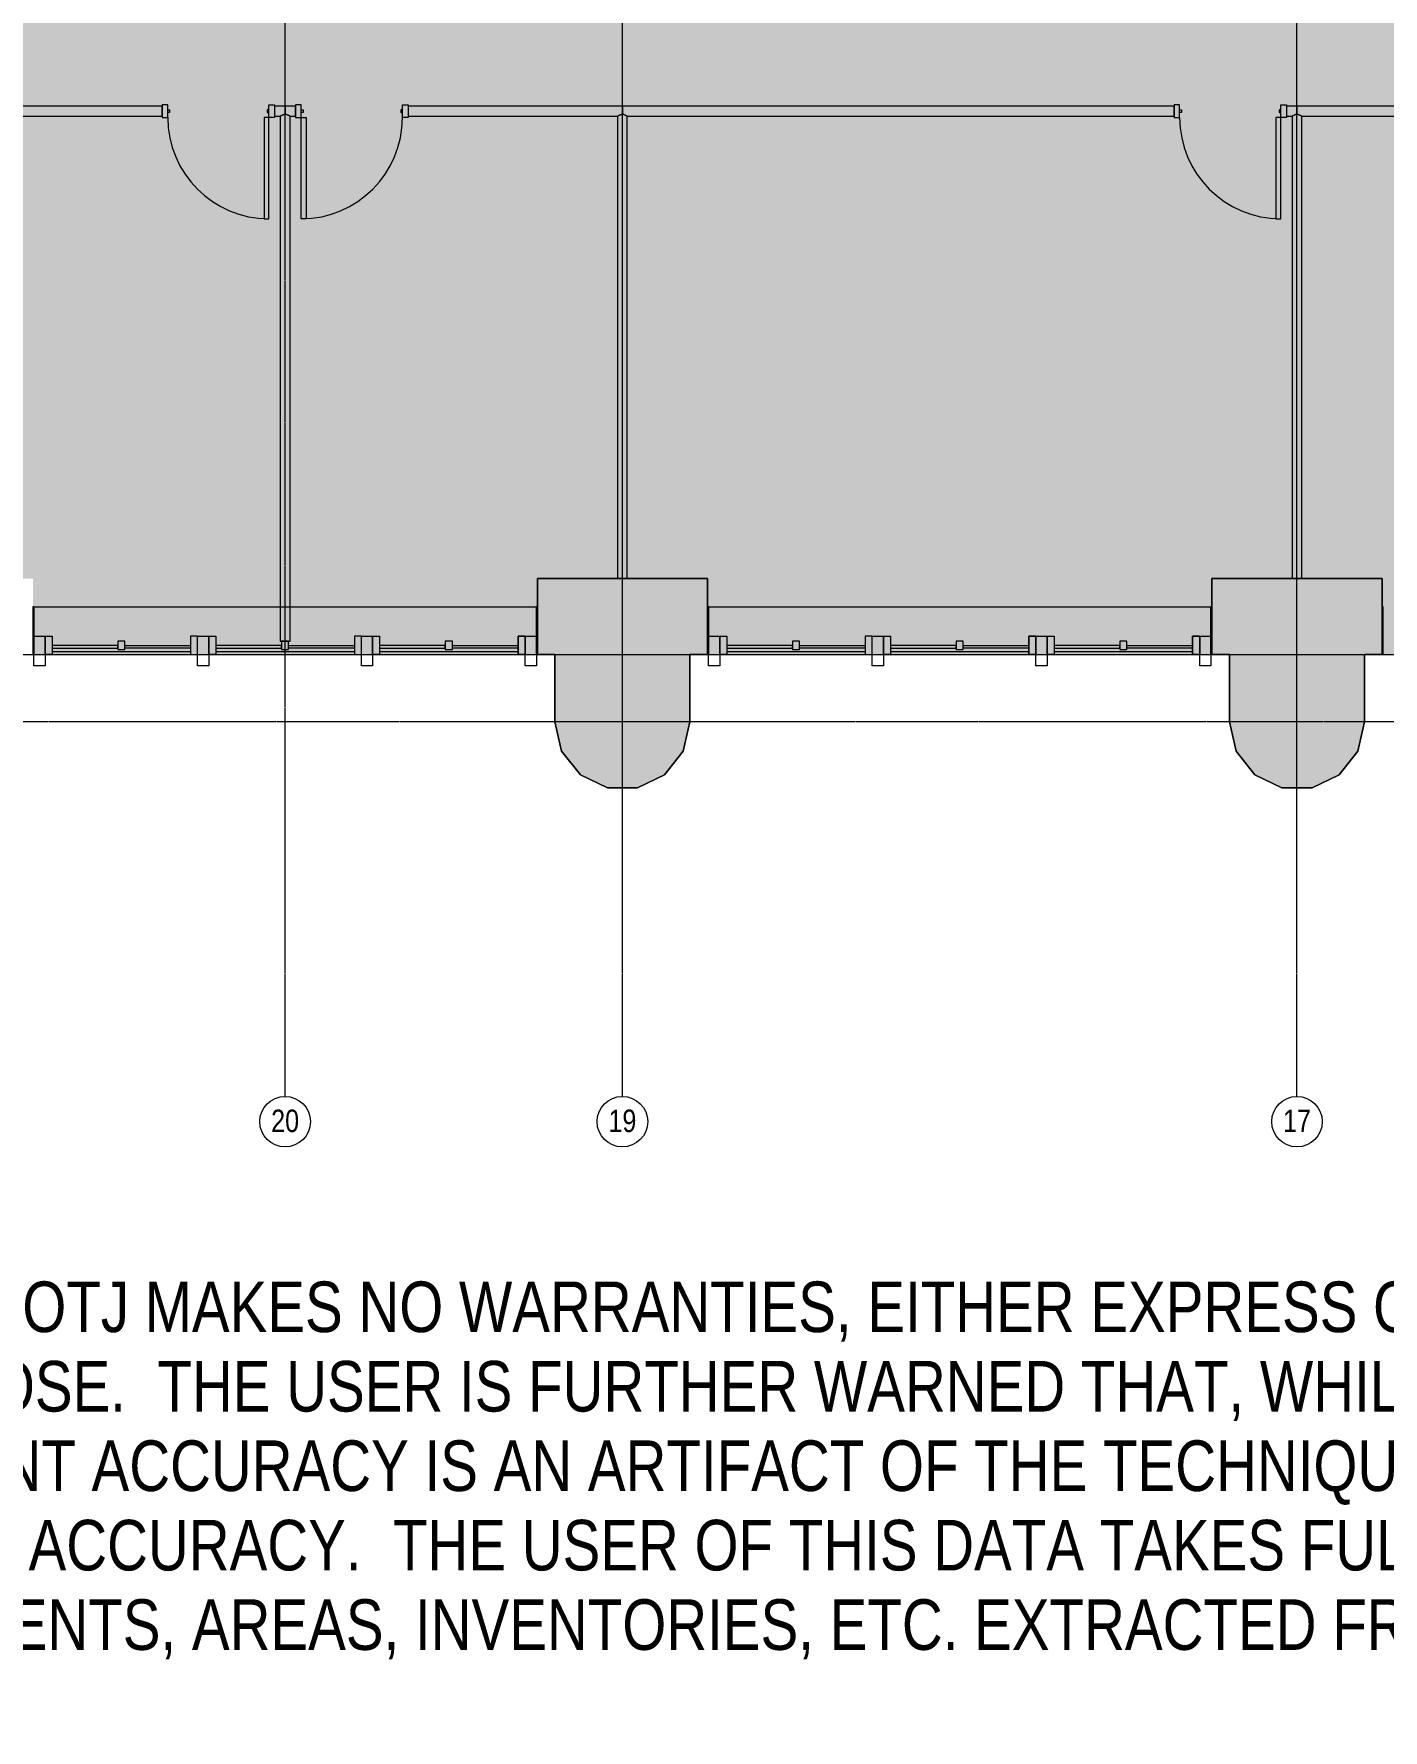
# Model space of a CAD drawing. Header units: inches. Extents: x -4451 to 2809, y -40 to 2719.
# Drawn here: x -2967 to -2487, y 30 to 634 of the extents above; entities that cross this region are included whole.
import ezdxf

# ---------------------------------------------------------------- set-up
doc = ezdxf.new("R2010")
doc.units = ezdxf.units.IN
doc.header["$MEASUREMENT"] = 0
doc.linetypes.add('IMPORT-CENTER2', pattern=[1.6875, 1.125, -0.1875, 0.1875, -0.1875])
doc.linetypes.add('IMPORT-CENTER2 _2_', pattern=[1.125, 0.75, -0.125, 0.125, -0.125])
for name, color, linetype, lineweight in [('7th Floor_dwg', 8, 'Continuous', 9), ('A-Bldg-Patt', 7, 'Continuous', 9), ('A-DETL-GENF', 92, 'Continuous', 9), ('A-DETL-THIN', 151, 'Continuous', 9), ('A-Door-Exst', 7, 'Continuous', 9), ('A-Glaz-Bldg', 7, 'Continuous', 9), ('A-Grid', 7, 'IMPORT-CENTER2', 9), ('A-Grid-Iden', 7, 'Continuous', 9), ('A-Wall-Bldg', 7, 'Continuous', 9), ('A-Wall-Exst', 7, 'Continuous', 9), ('A-WALL-PATT', 111, 'Continuous', 18), ('core model_dwg', 8, 'Continuous', 9)]:
    doc.layers.add(name, color=color, linetype=linetype, lineweight=lineweight)
doc.styles.add('Arial', font='arial.ttf', dxfattribs={"width": 0.8, "height": 8})
doc.styles.add('Arial_2', font='arial.ttf', dxfattribs={"width": 0.8, "height": 18})

# ---------------------------------------------------------------- blocks, each defined once
blk = doc.blocks.new('7th Floor_dwg-6970059-Level 07 DEMOLITION PLAN')
at = {"layer": 'A-Bldg-Patt'}
for points in [[(-2763.06, 365.5), (-2752.37, 365.5), (-2742.75, 370.13), (-2736.09, 378.48), (-2733.72, 388.9), (-2733.72, 412.9), (-2727.47, 412.9), (-2727.47, 439.9), (-2787.97, 439.9), (-2787.97, 412.9), (-2781.72, 412.9), (-2781.72, 388.9), (-2779.34, 378.48), (-2772.68, 370.13)], [(-2523.06, 365.5), (-2512.37, 365.5), (-2502.75, 370.13), (-2496.09, 378.48), (-2493.72, 388.9), (-2493.72, 412.9), (-2487.47, 412.9), (-2487.47, 439.9), (-2547.97, 439.9), (-2547.97, 412.9), (-2541.72, 412.9), (-2541.72, 388.9), (-2539.34, 378.48), (-2532.68, 370.13)]]:
    blk.add_hatch(color=256, dxfattribs=at).paths.add_polyline_path(points, flags=0)
at = {"layer": 'A-Door-Exst', "flags": 128}
for points in [[(-2919.47, 608.4), (-2921.47, 608.4), (-2921.47, 603.9), (-2919.47, 603.9)], [(-2919.47, 606.65), (-2918.84, 606.65), (-2918.84, 605.65), (-2919.47, 605.65)], [(-2883.47, 603.9), (-2885.22, 603.9), (-2885.22, 567.9), (-2883.47, 567.9)], [(-2883.47, 606.65), (-2884.09, 606.65), (-2884.09, 605.65), (-2883.47, 605.65)], [(-2883.47, 608.4), (-2881.47, 608.4), (-2881.47, 603.9), (-2883.47, 603.9)], [(-2871.97, 608.4), (-2873.97, 608.4), (-2873.97, 603.9), (-2871.97, 603.9)], [(-2871.97, 606.65), (-2871.34, 606.65), (-2871.34, 605.65), (-2871.97, 605.65)], [(-2871.97, 603.9), (-2870.22, 603.9), (-2870.22, 567.9), (-2871.97, 567.9)], [(-2835.97, 606.65), (-2836.59, 606.65), (-2836.59, 605.65), (-2835.97, 605.65)], [(-2835.97, 608.4), (-2833.97, 608.4), (-2833.97, 603.9), (-2835.97, 603.9)], [(-2559.47, 608.4), (-2561.47, 608.4), (-2561.47, 603.9), (-2559.47, 603.9)], [(-2559.47, 606.65), (-2558.84, 606.65), (-2558.84, 605.65), (-2559.47, 605.65)], [(-2523.47, 603.9), (-2525.22, 603.9), (-2525.22, 567.9), (-2523.47, 567.9)], [(-2523.47, 606.65), (-2524.09, 606.65), (-2524.09, 605.65), (-2523.47, 605.65)], [(-2523.47, 608.4), (-2521.47, 608.4), (-2521.47, 603.9), (-2523.47, 603.9)]]:
    blk.add_lwpolyline(points, close=True, dxfattribs=at)
at = {"layer": 'A-Door-Exst'}
for centre, start, end in [((-2883.47, 603.9), 180, 270), ((-2871.97, 603.9), 270, 360), ((-2523.47, 603.9), 180, 270)]:
    blk.add_arc(centre, 36, start, end, dxfattribs=at)
at = {"layer": 'A-Glaz-Bldg'}
for p, q in [((-2967.09, 429.9), (-2788.34, 429.9)), ((-2727.09, 429.9), (-2548.34, 429.9)), ((-2967.09, 412.9), (-2788.34, 412.9)), ((-2960.59, 413.91), (-2911.34, 413.91)), ((-2902.34, 413.91), (-2853.09, 413.91)), ((-2844.09, 413.91), (-2794.84, 413.91)), ((-2727.09, 412.9), (-2548.34, 412.9)), ((-2720.59, 413.91), (-2671.34, 413.91)), ((-2662.34, 413.91), (-2613.09, 413.91)), ((-2604.09, 413.91), (-2554.84, 413.91))]:
    blk.add_line(p, q, dxfattribs=at)
at = {"layer": 'A-Glaz-Bldg', "flags": 128}
for points in [[(-2967.09, 419.4), (-2963.09, 419.4), (-2963.09, 408.9), (-2967.09, 408.9)], [(-2963.09, 419.4), (-2960.59, 419.4), (-2960.59, 412.9), (-2963.09, 412.9)], [(-2934.72, 414.65), (-2934.72, 417.65), (-2937.22, 417.65), (-2937.22, 414.65), (-2934.72, 414.65), (-2934.72, 417.65), (-2937.22, 417.65), (-2937.22, 414.65)], [(-2911.34, 419.4), (-2911.34, 412.9), (-2908.84, 412.9), (-2908.84, 419.4), (-2904.84, 419.4), (-2904.84, 408.9), (-2908.84, 408.9), (-2908.84, 419.4)], [(-2904.84, 419.4), (-2902.34, 419.4), (-2902.34, 412.9), (-2904.84, 412.9)], [(-2876.47, 414.65), (-2876.47, 417.65), (-2878.97, 417.65), (-2878.97, 414.65), (-2876.47, 414.65), (-2876.47, 417.65), (-2878.97, 417.65), (-2878.97, 414.65)], [(-2853.09, 419.4), (-2853.09, 412.9), (-2850.59, 412.9), (-2850.59, 419.4), (-2846.59, 419.4), (-2846.59, 408.9), (-2850.59, 408.9), (-2850.59, 419.4)], [(-2846.59, 419.4), (-2844.09, 419.4), (-2844.09, 412.9), (-2846.59, 412.9)], [(-2818.22, 414.65), (-2818.22, 417.65), (-2820.72, 417.65), (-2820.72, 414.65), (-2818.22, 414.65), (-2818.22, 417.65), (-2820.72, 417.65), (-2820.72, 414.65)], [(-2794.84, 419.4), (-2794.84, 412.9), (-2792.34, 412.9), (-2792.34, 419.4), (-2794.84, 419.4), (-2794.84, 412.9), (-2792.34, 412.9), (-2792.34, 419.4), (-2788.34, 419.4), (-2788.34, 408.9), (-2792.34, 408.9), (-2792.34, 419.4)], [(-2727.09, 419.4), (-2723.09, 419.4), (-2723.09, 408.9), (-2727.09, 408.9)], [(-2723.09, 419.4), (-2720.59, 419.4), (-2720.59, 412.9), (-2723.09, 412.9)], [(-2694.72, 414.65), (-2694.72, 417.65), (-2697.22, 417.65), (-2697.22, 414.65), (-2694.72, 414.65), (-2694.72, 417.65), (-2697.22, 417.65), (-2697.22, 414.65)], [(-2671.34, 419.4), (-2671.34, 412.9), (-2668.84, 412.9), (-2668.84, 419.4), (-2664.84, 419.4), (-2664.84, 408.9), (-2668.84, 408.9), (-2668.84, 419.4)], [(-2664.84, 419.4), (-2662.34, 419.4), (-2662.34, 412.9), (-2664.84, 412.9)], [(-2636.47, 414.65), (-2636.47, 417.65), (-2638.97, 417.65), (-2638.97, 414.65), (-2636.47, 414.65), (-2636.47, 417.65), (-2638.97, 417.65), (-2638.97, 414.65)], [(-2613.09, 419.4), (-2610.59, 419.4), (-2606.59, 419.4), (-2606.59, 408.9), (-2610.59, 408.9), (-2610.59, 419.4), (-2610.59, 412.9), (-2613.09, 412.9)], [(-2606.59, 419.4), (-2604.09, 419.4), (-2604.09, 412.9), (-2606.59, 412.9)], [(-2578.22, 414.65), (-2578.22, 417.65), (-2580.72, 417.65), (-2580.72, 414.65), (-2578.22, 414.65), (-2578.22, 417.65), (-2580.72, 417.65), (-2580.72, 414.65)], [(-2554.84, 419.4), (-2554.84, 412.9), (-2552.34, 412.9), (-2552.34, 419.4), (-2554.84, 419.4), (-2554.84, 412.9), (-2552.34, 412.9), (-2552.34, 419.4), (-2548.34, 419.4), (-2548.34, 408.9), (-2552.34, 408.9), (-2552.34, 419.4)], [(-2960.59, 415.15), (-2937.22, 415.15), (-2937.22, 416.15), (-2960.59, 416.15)], [(-2911.34, 415.15), (-2934.72, 415.15), (-2934.72, 416.15), (-2911.34, 416.15)], [(-2902.34, 415.15), (-2878.97, 415.15), (-2878.97, 416.15), (-2902.34, 416.15)], [(-2853.09, 415.15), (-2876.47, 415.15), (-2876.47, 416.15), (-2853.09, 416.15)], [(-2844.09, 415.15), (-2820.72, 415.15), (-2820.72, 416.15), (-2844.09, 416.15)], [(-2794.84, 415.15), (-2818.22, 415.15), (-2818.22, 416.15), (-2794.84, 416.15)], [(-2720.59, 415.15), (-2697.22, 415.15), (-2697.22, 416.15), (-2720.59, 416.15)], [(-2671.34, 415.15), (-2694.72, 415.15), (-2694.72, 416.15), (-2671.34, 416.15)], [(-2662.34, 415.15), (-2638.97, 415.15), (-2638.97, 416.15), (-2662.34, 416.15)], [(-2613.09, 415.15), (-2636.47, 415.15), (-2636.47, 416.15), (-2613.09, 416.15)], [(-2604.09, 415.15), (-2580.72, 415.15), (-2580.72, 416.15), (-2604.09, 416.15)], [(-2554.84, 415.15), (-2578.22, 415.15), (-2578.22, 416.15), (-2554.84, 416.15)]]:
    blk.add_lwpolyline(points, close=True, dxfattribs=at)
at = {"layer": 'A-Grid'}
for p, q in [((-2877.72, 255.74), (-2877.72, 778.9)), ((-2517.72, 439.9), (-2517.72, 778.9)), ((-2757.72, 439.9), (-2757.72, 682.3)), ((-2757.72, 365.5), (-2757.72, 439.9)), ((-2517.72, 365.5), (-2517.72, 439.9)), ((-2781.72, 388.9), (-2973.72, 388.9)), ((-2733.72, 388.9), (-2781.72, 388.9)), ((-2541.72, 388.9), (-2733.72, 388.9)), ((-2493.72, 388.9), (-2541.72, 388.9)), ((-2301.72, 388.9), (-2493.72, 388.9)), ((-2757.72, 255.74), (-2757.72, 365.5)), ((-2517.72, 255.74), (-2517.72, 365.5))]:
    blk.add_line(p, q, dxfattribs=at)
at = {"layer": 'A-Grid-Iden'}
for centre in [(-2877.72, 246.74), (-2757.72, 246.74), (-2517.72, 246.74)]:
    blk.add_circle(centre, 9, dxfattribs=at)
at = {"layer": 'A-Wall-Bldg'}
for p, q in [((-2727.47, 439.9), (-2787.97, 439.9)), ((-2787.97, 439.9), (-2787.97, 412.9)), ((-2787.97, 412.9), (-2787.97, 439.9)), ((-2787.97, 439.9), (-2727.47, 439.9)), ((-2727.47, 412.9), (-2727.47, 439.9)), ((-2487.47, 439.9), (-2547.97, 439.9)), ((-2547.97, 439.9), (-2547.97, 412.9)), ((-2547.97, 412.9), (-2547.97, 439.9)), ((-2547.97, 439.9), (-2487.47, 439.9)), ((-2487.47, 412.9), (-2487.47, 439.9)), ((-2787.97, 429.9), (-2788.34, 429.9)), ((-2787.97, 412.9), (-2787.97, 429.9)), ((-2727.47, 429.9), (-2727.47, 412.9)), ((-2547.97, 429.9), (-2548.34, 429.9)), ((-2547.97, 412.9), (-2547.97, 429.9)), ((-2487.47, 429.9), (-2487.47, 412.9)), ((-2787.97, 412.9), (-2781.72, 412.9)), ((-2781.72, 412.9), (-2787.97, 412.9)), ((-2781.72, 412.9), (-2781.72, 388.9)), ((-2781.72, 388.9), (-2781.72, 412.9)), ((-2733.72, 388.9), (-2733.72, 412.9)), ((-2733.72, 412.9), (-2727.47, 412.9)), ((-2727.47, 412.9), (-2733.72, 412.9)), ((-2733.72, 412.9), (-2733.72, 388.9)), ((-2727.47, 412.9), (-2727.09, 412.9)), ((-2547.97, 412.9), (-2541.72, 412.9)), ((-2541.72, 412.9), (-2547.97, 412.9)), ((-2541.72, 412.9), (-2541.72, 388.9)), ((-2541.72, 388.9), (-2541.72, 412.9)), ((-2493.72, 388.9), (-2493.72, 412.9)), ((-2493.72, 412.9), (-2487.47, 412.9)), ((-2487.47, 412.9), (-2493.72, 412.9)), ((-2493.72, 412.9), (-2493.72, 388.9)), ((-2487.47, 412.9), (-2487.09, 412.9)), ((-2781.72, 388.9), (-2779.34, 378.48)), ((-2736.09, 378.48), (-2733.72, 388.9)), ((-2733.72, 388.9), (-2736.09, 378.48)), ((-2541.72, 388.9), (-2539.34, 378.48)), ((-2496.09, 378.48), (-2493.72, 388.9)), ((-2493.72, 388.9), (-2496.09, 378.48)), ((-2772.68, 370.13), (-2779.34, 378.48)), ((-2779.34, 378.48), (-2772.68, 370.13)), ((-2742.75, 370.13), (-2736.09, 378.48)), ((-2532.68, 370.13), (-2539.34, 378.48)), ((-2539.34, 378.48), (-2532.68, 370.13)), ((-2502.75, 370.13), (-2496.09, 378.48)), ((-2763.06, 365.5), (-2772.68, 370.13)), ((-2772.68, 370.13), (-2763.06, 365.5)), ((-2742.75, 370.13), (-2752.37, 365.5)), ((-2752.37, 365.5), (-2742.75, 370.13)), ((-2523.06, 365.5), (-2532.68, 370.13)), ((-2532.68, 370.13), (-2523.06, 365.5)), ((-2502.75, 370.13), (-2512.37, 365.5)), ((-2512.37, 365.5), (-2502.75, 370.13)), ((-2752.37, 365.5), (-2763.06, 365.5)), ((-2763.06, 365.5), (-2752.37, 365.5)), ((-2512.37, 365.5), (-2523.06, 365.5)), ((-2523.06, 365.5), (-2512.37, 365.5))]:
    blk.add_line(p, q, dxfattribs=at)
at = {"layer": 'A-Wall-Bldg', "flags": 128}
for points in [[(-2733.72, 388.9), (-2736.09, 378.48), (-2742.75, 370.13), (-2752.37, 365.5), (-2763.06, 365.5), (-2772.68, 370.13), (-2779.34, 378.48), (-2781.72, 388.9), (-2781.72, 412.9), (-2787.97, 412.9), (-2787.97, 439.9), (-2727.47, 439.9), (-2727.47, 412.9), (-2733.72, 412.9)], [(-2547.97, 439.9), (-2487.47, 439.9), (-2487.47, 412.9), (-2493.72, 412.9), (-2493.72, 388.9), (-2496.09, 378.48), (-2502.75, 370.13), (-2512.37, 365.5), (-2523.06, 365.5), (-2532.68, 370.13), (-2539.34, 378.48), (-2541.72, 388.9), (-2541.72, 412.9), (-2547.97, 412.9)]]:
    blk.add_lwpolyline(points, close=True, dxfattribs=at)
for points in [[(-2727.47, 439.9), (-2787.97, 439.9), (-2787.97, 412.9), (-2781.72, 412.9), (-2781.72, 388.9)], [(-2736.09, 378.48), (-2733.72, 388.9), (-2733.72, 412.9), (-2727.47, 412.9), (-2727.47, 439.9), (-2727.47, 412.9)], [(-2487.47, 439.9), (-2547.97, 439.9), (-2547.97, 412.9), (-2541.72, 412.9), (-2541.72, 388.9)], [(-2496.09, 378.48), (-2493.72, 388.9), (-2493.72, 412.9), (-2487.47, 412.9), (-2487.47, 439.9), (-2487.47, 412.9)], [(-2788.34, 429.9), (-2788.34, 412.9), (-2787.97, 412.9)], [(-2727.09, 412.9), (-2727.09, 429.9), (-2727.47, 429.9)], [(-2548.34, 429.9), (-2548.34, 412.9), (-2547.97, 412.9)], [(-2487.09, 412.9), (-2487.09, 429.9), (-2487.47, 429.9)], [(-2779.34, 378.48), (-2781.72, 388.9), (-2779.34, 378.48), (-2772.68, 370.13), (-2763.06, 365.5), (-2752.37, 365.5), (-2742.75, 370.13), (-2736.09, 378.48), (-2742.75, 370.13)], [(-2539.34, 378.48), (-2541.72, 388.9), (-2539.34, 378.48), (-2532.68, 370.13), (-2523.06, 365.5), (-2512.37, 365.5), (-2502.75, 370.13), (-2496.09, 378.48), (-2502.75, 370.13)]]:
    blk.add_lwpolyline(points, dxfattribs=at)
at = {"layer": 'A-Wall-Exst'}
for p, q in [((-2759.47, 439.9), (-2755.97, 439.9)), ((-2519.47, 439.9), (-2515.97, 439.9))]:
    blk.add_line(p, q, dxfattribs=at)
at = {"layer": 'A-Wall-Exst', "flags": 128}
for points in [[(-2995.97, 439.9), (-2995.97, 604.4), (-2921.47, 604.4), (-2921.47, 607.9), (-2997.72, 607.9), (-3197.47, 607.9), (-3197.47, 604.4), (-2999.47, 604.4), (-2999.47, 439.9)], [(-2755.97, 439.9), (-2755.97, 604.4), (-2561.47, 604.4), (-2561.47, 607.9), (-2757.72, 607.9), (-2833.97, 607.9), (-2833.97, 604.4), (-2759.47, 604.4), (-2759.47, 439.9)], [(-2515.97, 439.9), (-2515.97, 604.4), (-2441.47, 604.4), (-2441.47, 607.9), (-2517.72, 607.9), (-2521.47, 607.9), (-2521.47, 604.4), (-2519.47, 604.4), (-2519.47, 439.9)]]:
    blk.add_lwpolyline(points, dxfattribs=at)
blk.add_lwpolyline([(-2879.47, 417.65), (-2875.97, 417.65), (-2875.97, 604.4), (-2873.97, 604.4), (-2873.97, 607.9), (-2877.72, 607.9), (-2881.47, 607.9), (-2881.47, 604.4), (-2879.47, 604.4)], close=True, dxfattribs=at)
at = {"layer": 'A-WALL-PATT', "color": 7, "lineweight": 9}
for p, q in [((-2967.09, 429.9), (-2967.09, 412.9)), ((-2788.34, 429.9), (-2788.34, 412.9)), ((-2787.97, 429.9), (-2787.97, 412.9)), ((-2727.47, 429.9), (-2727.47, 412.9)), ((-2727.09, 429.9), (-2727.09, 412.9)), ((-2548.34, 429.9), (-2548.34, 412.9)), ((-2547.97, 429.9), (-2547.97, 412.9)), ((-2487.47, 429.9), (-2487.47, 412.9))]:
    blk.add_line(p, q, dxfattribs=at)
at = {"layer": 'A-WALL-PATT', "color": 7, "lineweight": 9, "flags": 128}
for points in [[(-2921.47, 607.9), (-2921.47, 605.27), (-2921.47, 604.4)], [(-2881.47, 607.9), (-2881.47, 605.27), (-2881.47, 604.4)], [(-2873.97, 607.9), (-2873.97, 605.27), (-2873.97, 604.4)], [(-2833.97, 607.9), (-2833.97, 605.27), (-2833.97, 604.4)], [(-2561.47, 607.9), (-2561.47, 605.27), (-2561.47, 604.4)], [(-2521.47, 607.9), (-2521.47, 605.27), (-2521.47, 604.4)], [(-2759.47, 439.9), (-2757.72, 439.9), (-2755.97, 439.9)], [(-2519.47, 439.9), (-2517.72, 439.9), (-2515.97, 439.9)], [(-2879.47, 417.65), (-2877.72, 417.65), (-2875.97, 417.65)]]:
    blk.add_lwpolyline(points, dxfattribs=at)
for points in [[(-2875.97, 604.4), (-2877.72, 605.27), (-2877.72, 607.9), (-2877.72, 605.27), (-2879.47, 604.4), (-2877.72, 605.27)], [(-2755.97, 604.4), (-2757.72, 605.27), (-2757.72, 607.9), (-2757.72, 605.27), (-2759.47, 604.4), (-2757.72, 605.27)], [(-2515.97, 604.4), (-2517.72, 605.27), (-2517.72, 607.9), (-2517.72, 605.27), (-2519.47, 604.4), (-2517.72, 605.27)]]:
    blk.add_lwpolyline(points, close=True, dxfattribs=at)
at = {"lineweight": 9, "insert": (-3587.03, 189.88), "char_height": 18, "width": 1512.1997, "attachment_point": 1, "line_spacing_factor": 0.941778, "style": 'Arial_2'}
blk.add_mtext('ALL DIMENSIONS AND CONDITIONS MUST BE FIELD VERIFIED. OTJ MAKES NO WARRANTIES, EITHER EXPRESS OR IMPLIED, OF\\PMERCHANTABILITY OR FITNESS FOR ANY PARTICULAR PURPOSE.  THE USER IS FURTHER WARNED THAT, WHILE ALL DIGITAL CAD\\PDATA APPEARS TO BE EXTREMELY ACCURATE, THIS APPARENT ACCURACY IS AN ARTIFACT OF THE TECHNIQUES USED TO\\PGENERATE IT AND IS IN NO WAY INTENDED TO IMPLY ACTUAL ACCURACY.  THE USER OF THIS DATA TAKES FULL RESPONSIBILITY\\PFOR THE ACCURACY AND CORRECTNESS OF ALL MEASUREMENTS, AREAS, INVENTORIES, ETC. EXTRACTED FROM THIS DATA\\PEITHER MANUALLY OR WITH THE USE OF A COMPUTER.', dxfattribs=at)
at = {"layer": 'A-Grid-Iden', "char_height": 8, "width": 11.7526, "attachment_point": 2, "line_spacing_factor": 0.941778, "style": 'Arial'}
for s, insert in [('20', (-2877.72, 251.03)), ('19', (-2757.72, 251.03)), ('17', (-2517.72, 251.03))]:
    blk.add_mtext(s, dxfattribs=dict(at, insert=insert))
blk = doc.blocks.new('core model_dwg_1300 Eye - 5th Floor-6996771-Level 07 DEMOLITION PLAN')
at = {"layer": 'A-Glaz-Bldg'}
for p, q in [((-2967.09, 429.9), (-2788.34, 429.9)), ((-2727.09, 429.9), (-2548.34, 429.9)), ((-2967.09, 412.9), (-2788.34, 412.9)), ((-2960.59, 413.91), (-2911.34, 413.91)), ((-2902.34, 413.91), (-2853.09, 413.91)), ((-2844.09, 413.91), (-2794.84, 413.91)), ((-2727.09, 412.9), (-2548.34, 412.9)), ((-2720.59, 413.91), (-2671.34, 413.91)), ((-2662.34, 413.91), (-2613.09, 413.91)), ((-2604.09, 413.91), (-2554.84, 413.91))]:
    blk.add_line(p, q, dxfattribs=at)
at = {"layer": 'A-Glaz-Bldg', "flags": 128}
for points in [[(-2967.09, 419.4), (-2963.09, 419.4), (-2963.09, 408.9), (-2967.09, 408.9)], [(-2963.09, 419.4), (-2960.59, 419.4), (-2960.59, 412.9), (-2963.09, 412.9)], [(-2934.72, 414.65), (-2934.72, 417.65), (-2937.22, 417.65), (-2937.22, 414.65), (-2934.72, 414.65), (-2934.72, 417.65), (-2937.22, 417.65), (-2937.22, 414.65)], [(-2911.34, 419.4), (-2911.34, 412.9), (-2908.84, 412.9), (-2908.84, 419.4), (-2904.84, 419.4), (-2904.84, 408.9), (-2908.84, 408.9), (-2908.84, 419.4)], [(-2904.84, 419.4), (-2902.34, 419.4), (-2902.34, 412.9), (-2904.84, 412.9)], [(-2876.47, 414.65), (-2876.47, 417.65), (-2878.97, 417.65), (-2878.97, 414.65), (-2876.47, 414.65), (-2876.47, 417.65), (-2878.97, 417.65), (-2878.97, 414.65)], [(-2853.09, 419.4), (-2853.09, 412.9), (-2850.59, 412.9), (-2850.59, 419.4), (-2846.59, 419.4), (-2846.59, 408.9), (-2850.59, 408.9), (-2850.59, 419.4)], [(-2846.59, 419.4), (-2844.09, 419.4), (-2844.09, 412.9), (-2846.59, 412.9)], [(-2818.22, 414.65), (-2818.22, 417.65), (-2820.72, 417.65), (-2820.72, 414.65), (-2818.22, 414.65), (-2818.22, 417.65), (-2820.72, 417.65), (-2820.72, 414.65)], [(-2794.84, 419.4), (-2794.84, 412.9), (-2792.34, 412.9), (-2792.34, 419.4), (-2788.34, 419.4), (-2788.34, 408.9), (-2792.34, 408.9), (-2792.34, 419.4), (-2794.84, 419.4), (-2792.34, 419.4), (-2792.34, 412.9), (-2794.84, 412.9)], [(-2727.09, 419.4), (-2723.09, 419.4), (-2723.09, 408.9), (-2727.09, 408.9)], [(-2723.09, 419.4), (-2720.59, 419.4), (-2720.59, 412.9), (-2723.09, 412.9)], [(-2694.72, 414.65), (-2694.72, 417.65), (-2697.22, 417.65), (-2697.22, 414.65), (-2694.72, 414.65), (-2694.72, 417.65), (-2697.22, 417.65), (-2697.22, 414.65)], [(-2671.34, 419.4), (-2671.34, 412.9), (-2668.84, 412.9), (-2668.84, 419.4), (-2664.84, 419.4), (-2664.84, 408.9), (-2668.84, 408.9), (-2668.84, 419.4)], [(-2664.84, 419.4), (-2662.34, 419.4), (-2662.34, 412.9), (-2664.84, 412.9)], [(-2636.47, 414.65), (-2636.47, 417.65), (-2638.97, 417.65), (-2638.97, 414.65), (-2636.47, 414.65), (-2636.47, 417.65), (-2638.97, 417.65), (-2638.97, 414.65)], [(-2613.09, 419.4), (-2613.09, 412.9), (-2610.59, 412.9), (-2610.59, 419.4), (-2606.59, 419.4), (-2606.59, 408.9), (-2610.59, 408.9), (-2610.59, 419.4)], [(-2606.59, 419.4), (-2604.09, 419.4), (-2604.09, 412.9), (-2606.59, 412.9)], [(-2578.22, 414.65), (-2578.22, 417.65), (-2580.72, 417.65), (-2580.72, 414.65), (-2578.22, 414.65), (-2578.22, 417.65), (-2580.72, 417.65), (-2580.72, 414.65)], [(-2554.84, 419.4), (-2554.84, 412.9), (-2552.34, 412.9), (-2552.34, 419.4), (-2548.34, 419.4), (-2548.34, 408.9), (-2552.34, 408.9), (-2552.34, 419.4), (-2554.84, 419.4), (-2552.34, 419.4), (-2552.34, 412.9), (-2554.84, 412.9)], [(-2960.59, 415.15), (-2937.22, 415.15), (-2937.22, 416.15), (-2960.59, 416.15)], [(-2911.34, 415.15), (-2934.72, 415.15), (-2934.72, 416.15), (-2911.34, 416.15)], [(-2902.34, 415.15), (-2878.97, 415.15), (-2878.97, 416.15), (-2902.34, 416.15)], [(-2853.09, 415.15), (-2876.47, 415.15), (-2876.47, 416.15), (-2853.09, 416.15)], [(-2844.09, 415.15), (-2820.72, 415.15), (-2820.72, 416.15), (-2844.09, 416.15)], [(-2794.84, 415.15), (-2818.22, 415.15), (-2818.22, 416.15), (-2794.84, 416.15)], [(-2720.59, 415.15), (-2697.22, 415.15), (-2697.22, 416.15), (-2720.59, 416.15)], [(-2671.34, 415.15), (-2694.72, 415.15), (-2694.72, 416.15), (-2671.34, 416.15)], [(-2662.34, 415.15), (-2638.97, 415.15), (-2638.97, 416.15), (-2662.34, 416.15)], [(-2613.09, 415.15), (-2636.47, 415.15), (-2636.47, 416.15), (-2613.09, 416.15)], [(-2604.09, 415.15), (-2580.72, 415.15), (-2580.72, 416.15), (-2604.09, 416.15)], [(-2554.84, 415.15), (-2578.22, 415.15), (-2578.22, 416.15), (-2554.84, 416.15)]]:
    blk.add_lwpolyline(points, close=True, dxfattribs=at)
at = {"layer": 'A-Grid', "linetype": 'IMPORT-CENTER2 _2_'}
for p, q in [((-2877.72, 255.74), (-2877.72, 778.9)), ((-2517.72, 255.74), (-2517.72, 778.9)), ((-2757.72, 255.74), (-2757.72, 682.3)), ((-10.97, 388.9), (-3725.57, 388.9))]:
    blk.add_line(p, q, dxfattribs=at)
at = {"layer": 'A-Grid-Iden'}
for centre in [(-2877.72, 246.74), (-2757.72, 246.74), (-2517.72, 246.74)]:
    blk.add_circle(centre, 9, dxfattribs=at)
at = {"layer": 'A-Wall-Bldg'}
for p, q in [((-2787.97, 439.9), (-2727.47, 439.9)), ((-2787.97, 412.9), (-2787.97, 439.9)), ((-2547.97, 412.9), (-2547.97, 439.9)), ((-2781.72, 412.9), (-2787.97, 412.9)), ((-2781.72, 388.9), (-2781.72, 412.9)), ((-2733.72, 412.9), (-2733.72, 388.9)), ((-2547.97, 412.9), (-2541.72, 412.9)), ((-2541.72, 388.9), (-2541.72, 412.9)), ((-2493.72, 388.9), (-2493.72, 412.9)), ((-2493.72, 412.9), (-2493.72, 388.9)), ((-2487.47, 412.9), (-2493.72, 412.9)), ((-2781.72, 388.9), (-2779.34, 378.48)), ((-2733.72, 388.9), (-2736.09, 378.48)), ((-2539.34, 378.48), (-2541.72, 388.9)), ((-2496.09, 378.48), (-2493.72, 388.9)), ((-2532.68, 370.13), (-2539.34, 378.48)), ((-2532.68, 370.13), (-2539.34, 378.48)), ((-2502.75, 370.13), (-2496.09, 378.48)), ((-2523.06, 365.5), (-2532.68, 370.13)), ((-2512.37, 365.5), (-2502.75, 370.13)), ((-2502.75, 370.13), (-2512.37, 365.5)), ((-2523.06, 365.5), (-2512.37, 365.5))]:
    blk.add_line(p, q, dxfattribs=at)
at = {"layer": 'A-Wall-Bldg', "flags": 128}
for points in [[(-2727.47, 439.9), (-2727.47, 412.9), (-2733.72, 412.9), (-2733.72, 388.9), (-2736.09, 378.48), (-2742.75, 370.13), (-2752.37, 365.5), (-2763.06, 365.5), (-2772.68, 370.13), (-2779.34, 378.48), (-2781.72, 388.9), (-2781.72, 412.9), (-2787.97, 412.9), (-2787.97, 439.9)], [(-2967.09, 412.9), (-2967.09, 429.9), (-2967.47, 429.9), (-2967.47, 412.9)], [(-2788.34, 429.9), (-2788.34, 412.9), (-2787.97, 412.9), (-2787.97, 429.9)], [(-2727.09, 412.9), (-2727.09, 429.9), (-2727.47, 429.9), (-2727.47, 412.9)], [(-2548.34, 429.9), (-2548.34, 412.9), (-2547.97, 412.9), (-2547.97, 429.9)], [(-2487.09, 412.9), (-2487.09, 429.9), (-2487.47, 429.9), (-2487.47, 412.9)]]:
    blk.add_lwpolyline(points, close=True, dxfattribs=at)
for points in [[(-2733.72, 412.9), (-2727.47, 412.9), (-2727.47, 439.9)], [(-2541.72, 412.9), (-2547.97, 412.9), (-2547.97, 439.9), (-2487.47, 439.9)], [(-2487.47, 412.9), (-2487.47, 439.9), (-2547.97, 439.9)], [(-2487.47, 439.9), (-2487.47, 412.9), (-2493.72, 412.9)], [(-2539.34, 378.48), (-2541.72, 388.9), (-2541.72, 412.9)], [(-2502.75, 370.13), (-2496.09, 378.48), (-2493.72, 388.9)], [(-2779.34, 378.48), (-2772.68, 370.13), (-2763.06, 365.5), (-2752.37, 365.5), (-2742.75, 370.13), (-2736.09, 378.48)], [(-2512.37, 365.5), (-2523.06, 365.5), (-2532.68, 370.13)]]:
    blk.add_lwpolyline(points, dxfattribs=at)
at = {"layer": 'A-WALL-PATT', "color": 7, "lineweight": 9}
for p, q in [((-2967.09, 429.9), (-2967.09, 412.9)), ((-2788.34, 412.9), (-2788.34, 429.9)), ((-2787.97, 429.9), (-2787.97, 412.9)), ((-2727.47, 412.9), (-2727.47, 429.9)), ((-2727.09, 429.9), (-2727.09, 412.9)), ((-2548.34, 412.9), (-2548.34, 429.9)), ((-2547.97, 429.9), (-2547.97, 412.9)), ((-2487.47, 412.9), (-2487.47, 429.9))]:
    blk.add_line(p, q, dxfattribs=at)
at = {"layer": 'A-Grid-Iden', "char_height": 8, "width": 11.7526, "attachment_point": 2, "line_spacing_factor": 0.941778, "style": 'Arial'}
for s, insert in [('20', (-2877.72, 251.03)), ('19', (-2757.72, 251.03)), ('17', (-2517.72, 251.03))]:
    blk.add_mtext(s, dxfattribs=dict(at, insert=insert))
blk = doc.blocks.new('core model_dwg-6996768-Level 07 DEMOLITION PLAN')
blk.add_blockref('core model_dwg_1300 Eye - 5th Floor-6996771-Level 07 DEMOLITION PLAN', (0, 0))

msp = doc.modelspace()

# ---------------------------------------------------------------- hatches: boundary and pattern name
at = {"layer": 'A-DETL-GENF'}
h = msp.add_hatch(color=9, dxfattribs=at)
h.paths.add_polyline_path([(-46.99, 364.9), (17.53, 364.9), (17.53, 682.08), (1.53, 682.08), (1.53, 699.9), (-11.09, 699.9), (-11.09, 723.9), (1.53, 723.9), (1.53, 741.71), (17.53, 741.71), (17.53, 1043.71), (-295.09, 1043.71), (-295.09, 1026.58), (-295.24, 1026.23), (-295.59, 1026.08), (-336.59, 1026.08), (-336.59, 1010.58), (-367.41, 1010.58), (-367.41, 1041.58), (-352.09, 1041.58), (-352.09, 1083.08), (-334.47, 1083.08), (-334.47, 1325.08), (-350.47, 1325.08), (-350.47, 1342.9), (-363.09, 1342.9), (-363.09, 1366.9), (-350.47, 1366.9), (-350.47, 1384.71), (-334.47, 1384.71), (-334.47, 1685.08), (-350.47, 1685.08), (-350.47, 1702.9), (-363.09, 1702.9), (-363.09, 1726.9), (-350.47, 1726.9), (-350.47, 1744.71), (-334.47, 1744.71), (-334.47, 2045.08), (-350.47, 2045.08), (-350.47, 2067.08), (-364.09, 2067.08), (-364.09, 2080.71), (-387.53, 2080.71), (-387.53, 2096.71), (-687.9, 2096.71), (-687.9, 1934.23), (-653.72, 1934.23), (-653.72, 1008.9), (-717.72, 1008.9), (-717.72, 1012.9), (-657.72, 1012.9), (-657.72, 1930.23), (-691.9, 1930.23), (-691.9, 2080.71), (-705.72, 2080.71), (-705.72, 2068.08), (-729.72, 2068.08), (-729.72, 2080.71), (-747.53, 2080.71), (-747.53, 2096.71), (-1047.9, 2096.71), (-1047.9, 2080.71), (-1065.72, 2080.71), (-1065.72, 2068.08), (-1089.72, 2068.08), (-1089.72, 2080.71), (-1107.53, 2080.71), (-1107.53, 2096.71), (-1414.47, 2096.71), (-1414.47, 2080.71), (-1437.9, 2080.71), (-1437.9, 2061.08), (-1467.53, 2061.08), (-1467.53, 1854.9), (-2127.9, 1854.9), (-2127.9, 2061.08), (-2157.53, 2061.08), (-2157.53, 2080.71), (-2180.97, 2080.71), (-2180.97, 2096.71), (-2487.9, 2096.71), (-2487.9, 2080.71), (-2505.72, 2080.71), (-2505.72, 2068.08), (-2529.72, 2068.08), (-2529.72, 2080.71), (-2547.53, 2080.71), (-2547.53, 2096.71), (-2860.09, 2096.71), (-2860.09, 2260.21), (-3613.29, 2260.21), (-3613.29, 1886.27), (-3565.29, 1886.27), (-3565.29, 1702.15), (-3538.29, 1702.15), (-3538.29, 1641.65), (-3565.29, 1641.65), (-3565.29, 1462.15), (-3538.29, 1462.15), (-3538.29, 1401.65), (-3565.29, 1401.65), (-3565.29, 1222.15), (-3538.29, 1222.15), (-3538.29, 1161.65), (-3565.29, 1161.65), (-3565.29, 982.15), (-3538.29, 982.15), (-3538.29, 921.65), (-3565.29, 921.65), (-3565.29, 737.52), (-3613.29, 737.52), (-3613.29, 364.9), (-3212.09, 364.9), (-3212.09, 412.9), (-3027.97, 412.9), (-3027.97, 439.9), (-2967.47, 439.9), (-2967.47, 412.9), (-2787.97, 412.9), (-2787.97, 439.9), (-2727.47, 439.9), (-2727.47, 412.9), (-2547.97, 412.9), (-2547.97, 439.9), (-2487.47, 439.9), (-2487.47, 412.9), (-2307.97, 412.9), (-2307.97, 439.9), (-2247.47, 439.9), (-2247.47, 412.9), (-2067.97, 412.9), (-2067.97, 439.9), (-2007.47, 439.9), (-2007.47, 412.9), (-1827.97, 412.9), (-1827.97, 439.9), (-1767.47, 439.9), (-1767.47, 412.9), (-1587.97, 412.9), (-1587.97, 439.9), (-1527.47, 439.9), (-1527.47, 412.9), (-1347.97, 412.9), (-1347.97, 439.9), (-1287.47, 439.9), (-1287.47, 412.9), (-1107.97, 412.9), (-1107.97, 439.9), (-1047.47, 439.9), (-1047.47, 412.9), (-867.97, 412.9), (-867.97, 439.9), (-807.47, 439.9), (-807.47, 412.9), (-627.97, 412.9), (-627.97, 439.9), (-567.47, 439.9), (-567.47, 412.9), (-383.34, 412.9), (-383.34, 364.9), (-48.49, 364.9)], flags=0)
h.paths.add_polyline_path([(-3584.77, 369.4), (-3608.77, 369.4), (-3608.77, 393.4), (-3584.77, 393.4), (-3584.77, 378.52)], flags=0)
h.paths.add_polyline_path([(-10.97, 376.27), (-10.97, 400.27), (13.03, 400.27), (13.03, 376.27)], flags=0)
h.paths.add_polyline_path([(-345.72, 378.52), (-369.72, 378.52), (-369.72, 429.9), (-345.72, 429.9), (-345.72, 408.39)], flags=0)
h.paths.add_polyline_path([(-3249.72, 378.52), (-3249.72, 429.9), (-3225.72, 429.9), (-3225.72, 378.52)], flags=0)
h.paths.add_polyline_path([(-3599.66, 699.9), (-3599.66, 723.9), (-3548.29, 723.9), (-3548.29, 699.9), (-3570.14, 699.9)], flags=0)
h.paths.add_polyline_path([(-345.72, 778.9), (-369.72, 778.9), (-369.72, 802.9), (-345.72, 802.9)], flags=0)
h.paths.add_polyline_path([(-1799.72, 778.9), (-1809.72, 778.9), (-1809.72, 802.9), (-1785.72, 802.9), (-1785.72, 778.9), (-1795.72, 778.9)], flags=0)
h.paths.add_polyline_path([(-1569.72, 778.9), (-1569.72, 802.9), (-1545.72, 802.9), (-1545.72, 778.9)], flags=0)
h.paths.add_polyline_path([(-2517.72, 778.9), (-2541.72, 778.9), (-2541.72, 802.9), (-2517.72, 802.9)], flags=0)
h.paths.add_polyline_path([(-2877.72, 778.9), (-2877.72, 802.9), (-2853.72, 802.9), (-2853.72, 778.9)], flags=0)
h.paths.add_polyline_path([(-2049.72, 778.9), (-2049.72, 802.9), (-2025.72, 802.9), (-2025.72, 778.9)], flags=0)
h.paths.add_polyline_path([(-741.72, 778.9), (-741.72, 802.9), (-717.72, 802.9), (-717.72, 778.9)], flags=0)
h.paths.add_polyline_path([(-1321.72, 778.9), (-1321.72, 802.9), (-1297.72, 802.9), (-1297.72, 778.9)], flags=0)
h.paths.add_polyline_path([(-2297.72, 778.9), (-2297.72, 802.9), (-2273.72, 802.9), (-2273.72, 778.9)], flags=0)
h.paths.add_polyline_path([(-1053.72, 778.9), (-1077.72, 778.9), (-1077.72, 802.9), (-1053.72, 802.9)], flags=0)
h.paths.add_polyline_path([(-3211.97, 778.9), (-3211.97, 802.9), (-3187.97, 802.9), (-3187.97, 778.9)], flags=0)
h.paths.add_polyline_path([(-2541.72, 941.4), (-2877.72, 941.4), (-2877.72, 1015.27), (-2878.47, 1015.27), (-2878.47, 1016.77), (-2876.97, 1016.77), (-2876.97, 1017.27), (-2875.47, 1017.27), (-2875.47, 1016.77), (-2873.47, 1016.77), (-2873.47, 1015.27), (-2874.22, 1015.27), (-2874.22, 1012.9), (-2850.22, 1012.9), (-2850.22, 988.9), (-2874.22, 988.9), (-2874.22, 944.9), (-2748.22, 944.9), (-2748.22, 1072.9), (-2874.22, 1072.9), (-2874.22, 1054.52), (-2873.47, 1054.52), (-2873.47, 1053.02), (-2875.47, 1053.02), (-2875.47, 1052.52), (-2876.97, 1052.52), (-2876.97, 1053.02), (-2878.47, 1053.02), (-2878.47, 1054.52), (-2877.72, 1054.52), (-2877.72, 1080.9), (-2517.72, 1080.9), (-2517.72, 941.4), (-2529.72, 941.4)], flags=0)
h.paths.add_polyline_path([(-2541.72, 944.9), (-2529.72, 944.9), (-2529.72, 967.9), (-2532.47, 967.9), (-2532.47, 972.4), (-2735.97, 972.4), (-2735.97, 945.15), (-2736.22, 945.15), (-2736.22, 944.9), (-2735.97, 944.9)], flags=0)
h.paths.add_polyline_path([(-847.22, 945.15), (-859.47, 945.15), (-859.47, 981.15), (-847.22, 981.15), (-847.22, 955.77)], flags=0)
h.paths.add_polyline_path([(-1075.22, 967.9), (-1075.22, 1003.9), (-1062.97, 1003.9), (-1062.97, 967.9)], flags=0)
h.paths.add_polyline_path([(-2532.47, 975.9), (-2532.47, 1003.9), (-2529.72, 1003.9), (-2529.72, 1042.4), (-2532.47, 1042.4), (-2532.47, 1072.9), (-2735.97, 1072.9), (-2735.97, 1036.9), (-2736.22, 1036.9), (-2736.22, 981.15), (-2735.97, 981.15), (-2735.97, 975.9), (-2693.6, 975.9)], flags=0)
h.paths.add_polyline_path([(-745.22, 988.9), (-745.22, 1012.9), (-721.22, 1012.9), (-721.22, 988.9)], flags=0)
h.paths.add_polyline_path([(-1321.72, 1012.9), (-1321.72, 1018.9), (-1329.72, 1018.9), (-1329.72, 1038.9), (-1545.72, 1038.9), (-1545.72, 1018.9), (-1569.72, 1018.9), (-1569.72, 1038.9), (-1785.72, 1038.9), (-1785.72, 1018.9), (-1809.72, 1018.9), (-1809.72, 1042.9), (-1799.72, 1042.9), (-1799.72, 1402.9), (-1809.72, 1402.9), (-1809.72, 1426.9), (-1799.72, 1426.9), (-1799.72, 1790.9), (-1795.72, 1790.9), (-1795.72, 1426.9), (-1785.72, 1426.9), (-1785.72, 1402.9), (-1795.72, 1402.9), (-1795.72, 1042.9), (-1141.72, 1042.9), (-1141.72, 1119.4), (-1137.72, 1119.4), (-1137.72, 1038.9), (-1305.72, 1038.9), (-1305.72, 1036.9), (-1297.72, 1036.9), (-1297.72, 1012.9), (-1305.72, 1012.9)], flags=0)
h.paths.add_polyline_path([(-1.41, 1013.9), (-10.97, 1013.9), (-10.97, 1037.9), (13.03, 1037.9), (13.03, 1013.9), (1.53, 1013.9)], flags=0)
h.paths.add_polyline_path([(-2289.72, 1018.9), (-2289.72, 1042.9), (-2265.72, 1042.9), (-2265.72, 1018.9), (-2273.72, 1018.9)], flags=0)
h.paths.add_polyline_path([(-2049.72, 1018.9), (-2049.72, 1042.9), (-2025.72, 1042.9), (-2025.72, 1018.9)], flags=0)
h.paths.add_polyline_path([(-3187.97, 1018.9), (-3211.97, 1018.9), (-3211.97, 1042.9), (-3187.97, 1042.9)], flags=0)
h.paths.add_polyline_path([(-859.47, 1036.9), (-859.47, 1072.9), (-847.22, 1072.9), (-847.22, 1036.9)], flags=0)
h.paths.add_polyline_path([(-1075.22, 1042.4), (-1075.22, 1078.4), (-1062.97, 1078.4), (-1062.97, 1042.4)], flags=0)
h.paths.add_polyline_path([(-1141.72, 1182.4), (-1141.72, 1457.9), (-1137.72, 1457.9), (-1137.72, 1182.4)], flags=0)
h.paths.add_polyline_path([(-823.98, 1220.9), (-1077.72, 1220.9), (-1077.72, 1353.94), (-1078.47, 1353.94), (-1078.47, 1355.44), (-1076.97, 1355.44), (-1076.97, 1355.94), (-1075.47, 1355.94), (-1075.47, 1355.44), (-1068.97, 1355.44), (-1068.97, 1353.94), (-1069.72, 1353.94), (-1069.72, 1325.9), (-987.72, 1325.9), (-987.72, 1403.82), (-994.28, 1403.82), (-994.28, 1403.07), (-995.78, 1403.07), (-995.78, 1404.57), (-996.28, 1404.57), (-996.28, 1406.57), (-995.78, 1406.57), (-995.78, 1408.07), (-994.28, 1408.07), (-994.28, 1407.32), (-987.72, 1407.32), (-987.72, 1429.9), (-1051.22, 1429.9), (-1051.22, 1407.32), (-1045.65, 1407.32), (-1045.65, 1408.07), (-1044.15, 1408.07), (-1044.15, 1406.57), (-1043.65, 1406.57), (-1043.65, 1404.57), (-1044.15, 1404.57), (-1044.15, 1403.07), (-1045.65, 1403.07), (-1045.65, 1403.82), (-1069.72, 1403.82), (-1069.72, 1393.19), (-1068.97, 1393.19), (-1068.97, 1391.69), (-1075.47, 1391.69), (-1075.47, 1391.19), (-1076.97, 1391.19), (-1076.97, 1391.69), (-1078.47, 1391.69), (-1078.47, 1393.19), (-1077.72, 1393.19), (-1077.72, 1478.27), (-1078.47, 1478.27), (-1078.47, 1479.77), (-1071.97, 1479.77), (-1071.97, 1480.27), (-1070.47, 1480.27), (-1070.47, 1479.77), (-1068.97, 1479.77), (-1068.97, 1478.27), (-1069.72, 1478.27), (-1069.72, 1433.4), (-901.83, 1433.4), (-901.83, 1521.9), (-1069.72, 1521.9), (-1069.72, 1517.52), (-1068.97, 1517.52), (-1068.97, 1516.02), (-1070.47, 1516.02), (-1070.47, 1515.52), (-1071.97, 1515.52), (-1071.97, 1516.02), (-1078.47, 1516.02), (-1078.47, 1517.52), (-1077.72, 1517.52), (-1077.72, 1577.4), (-1078.08, 1577.4), (-1078.08, 1708.15), (-1077.72, 1708.15), (-1077.72, 1762.15), (-1069.72, 1762.15), (-1069.72, 1744.15), (-1062.97, 1744.15), (-1062.97, 1708.15), (-732.47, 1708.15), (-732.47, 1744.15), (-720.22, 1744.15), (-720.22, 1708.15), (-717.72, 1708.15), (-717.72, 1696.15), (-714.97, 1696.15), (-714.97, 1692.27), (-714.22, 1692.27), (-714.22, 1690.77), (-717.72, 1690.77), (-717.72, 1654.52), (-714.22, 1654.52), (-714.22, 1653.02), (-714.97, 1653.02), (-714.97, 1613.77), (-714.22, 1613.77), (-714.22, 1612.27), (-717.72, 1612.27), (-717.72, 1576.02), (-714.22, 1576.02), (-714.22, 1574.52), (-714.97, 1574.52), (-714.97, 1536.9), (-717.72, 1536.9), (-717.72, 1429.9), (-733.72, 1429.9), (-733.72, 1387.9), (-717.72, 1387.9), (-717.72, 1380.77), (-716.97, 1380.77), (-716.97, 1379.27), (-718.47, 1379.27), (-718.47, 1378.77), (-719.97, 1378.77), (-719.97, 1379.27), (-721.97, 1379.27), (-721.97, 1380.77), (-721.22, 1380.77), (-721.22, 1384.4), (-752.72, 1384.4), (-752.72, 1348.4), (-721.22, 1348.4), (-721.22, 1352.9), (-717.72, 1352.9), (-717.72, 1272.52), (-716.97, 1272.52), (-716.97, 1271.02), (-718.97, 1271.02), (-718.97, 1270.52), (-720.47, 1270.52), (-720.47, 1271.02), (-721.97, 1271.02), (-721.97, 1272.52), (-721.22, 1272.52), (-721.22, 1275.15), (-756.22, 1275.15), (-756.22, 1420.4), (-847.22, 1420.4), (-847.22, 1228.9), (-721.22, 1228.9), (-721.22, 1233.27), (-721.97, 1233.27), (-721.97, 1234.77), (-720.47, 1234.77), (-720.47, 1235.27), (-718.97, 1235.27), (-718.97, 1234.77), (-716.97, 1234.77), (-716.97, 1233.27), (-717.72, 1233.27), (-717.72, 1220.9), (-795.28, 1220.9)], flags=0)
h.paths.add_polyline_path([(-2525.72, 1220.9), (-2877.72, 1220.9), (-2877.72, 1234.27), (-2878.47, 1234.27), (-2878.47, 1235.77), (-2876.47, 1235.77), (-2876.47, 1236.27), (-2874.97, 1236.27), (-2874.97, 1235.77), (-2873.47, 1235.77), (-2873.47, 1234.27), (-2874.22, 1234.27), (-2874.22, 1228.9), (-2748.22, 1228.9), (-2748.22, 1419.9), (-2839.22, 1419.9), (-2839.22, 1275.15), (-2874.22, 1275.15), (-2874.22, 1273.52), (-2873.47, 1273.52), (-2873.47, 1272.02), (-2874.97, 1272.02), (-2874.97, 1271.52), (-2876.47, 1271.52), (-2876.47, 1272.02), (-2878.47, 1272.02), (-2878.47, 1273.52), (-2877.72, 1273.52), (-2877.72, 1352.77), (-2878.47, 1352.77), (-2878.47, 1354.27), (-2876.97, 1354.27), (-2876.97, 1354.77), (-2875.47, 1354.77), (-2875.47, 1354.27), (-2873.47, 1354.27), (-2873.47, 1352.77), (-2874.22, 1352.77), (-2874.22, 1348.4), (-2842.72, 1348.4), (-2842.72, 1384.4), (-2874.22, 1384.4), (-2874.22, 1380.02), (-2873.47, 1380.02), (-2873.47, 1378.52), (-2875.47, 1378.52), (-2875.47, 1378.02), (-2876.97, 1378.02), (-2876.97, 1378.52), (-2878.47, 1378.52), (-2878.47, 1380.02), (-2877.72, 1380.02), (-2877.72, 1387.9), (-2842.72, 1387.9), (-2842.72, 1405.9), (-2853.29, 1405.9), (-2853.29, 1423.9), (-2842.72, 1423.9), (-2842.72, 1429.9), (-2877.72, 1429.9), (-2877.72, 1573.27), (-2878.47, 1573.27), (-2878.47, 1574.77), (-2877.72, 1574.77), (-2877.72, 1611.02), (-2878.47, 1611.02), (-2878.47, 1612.52), (-2877.72, 1612.52), (-2877.72, 1652.52), (-2878.47, 1652.52), (-2878.47, 1654.02), (-2877.72, 1654.02), (-2877.72, 1690.27), (-2878.47, 1690.27), (-2878.47, 1691.77), (-2877.72, 1691.77), (-2877.72, 1788.15), (-2517.72, 1788.15), (-2517.72, 1517.52), (-2516.97, 1517.52), (-2516.97, 1516.02), (-2523.47, 1516.02), (-2523.47, 1515.52), (-2524.97, 1515.52), (-2524.97, 1516.02), (-2526.47, 1516.02), (-2526.47, 1517.52), (-2525.72, 1517.52), (-2525.72, 1521.9), (-2693.6, 1521.9), (-2693.6, 1433.4), (-2537.85, 1433.4), (-2537.85, 1473.9), (-2525.72, 1473.9), (-2525.72, 1478.27), (-2526.47, 1478.27), (-2526.47, 1479.77), (-2524.97, 1479.77), (-2524.97, 1480.27), (-2523.47, 1480.27), (-2523.47, 1479.77), (-2516.97, 1479.77), (-2516.97, 1478.27), (-2517.72, 1478.27), (-2517.72, 1394.19), (-2516.97, 1394.19), (-2516.97, 1392.69), (-2518.47, 1392.69), (-2518.47, 1392.19), (-2519.97, 1392.19), (-2519.97, 1392.69), (-2526.47, 1392.69), (-2526.47, 1394.19), (-2525.72, 1394.19), (-2525.72, 1403.82), (-2549.78, 1403.82), (-2549.78, 1403.07), (-2551.28, 1403.07), (-2551.28, 1404.57), (-2551.78, 1404.57), (-2551.78, 1406.57), (-2551.28, 1406.57), (-2551.28, 1408.07), (-2549.78, 1408.07), (-2549.78, 1407.32), (-2544.72, 1407.32), (-2544.72, 1429.4), (-2544.22, 1429.4), (-2544.22, 1429.9), (-2607.72, 1429.9), (-2607.72, 1407.32), (-2601.15, 1407.32), (-2601.15, 1408.07), (-2599.65, 1408.07), (-2599.65, 1406.57), (-2599.15, 1406.57), (-2599.15, 1404.57), (-2599.65, 1404.57), (-2599.65, 1403.07), (-2601.15, 1403.07), (-2601.15, 1403.82), (-2607.72, 1403.82), (-2607.72, 1325.9), (-2525.72, 1325.9), (-2525.72, 1354.94), (-2526.47, 1354.94), (-2526.47, 1356.44), (-2519.97, 1356.44), (-2519.97, 1356.94), (-2518.47, 1356.94), (-2518.47, 1356.44), (-2516.97, 1356.44), (-2516.97, 1354.94), (-2517.72, 1354.94), (-2517.72, 1220.9), (-2520.22, 1220.9)], flags=0)
h.paths.add_polyline_path([(-2735.97, 1228.9), (-2532.47, 1228.9), (-2532.47, 1259.4), (-2525.72, 1259.4), (-2525.72, 1317.9), (-2744.72, 1317.9), (-2744.72, 1259.4), (-2735.97, 1259.4)], flags=0)
h.paths.add_polyline_path([(-859.47, 1228.9), (-859.47, 1259.4), (-850.72, 1259.4), (-850.72, 1317.9), (-1069.72, 1317.9), (-1069.72, 1259.4), (-1062.97, 1259.4), (-1062.97, 1228.9), (-901.83, 1228.9)], flags=0)
h.paths.add_polyline_path([(-721.22, 1287.4), (-721.22, 1344.9), (-752.72, 1344.9), (-752.72, 1287.4)], flags=0)
h.paths.add_polyline_path([(-2874.22, 1287.4), (-2842.72, 1287.4), (-2842.72, 1344.9), (-2874.22, 1344.9), (-2874.22, 1336.19)], flags=0)
h.paths.add_polyline_path([(-2744.72, 1325.9), (-2611.22, 1325.9), (-2611.22, 1429.9), (-2711.12, 1429.9), (-2711.12, 1417.65), (-2744.72, 1417.65), (-2744.72, 1329.63)], flags=0)
h.paths.add_polyline_path([(-859.47, 1325.9), (-850.72, 1325.9), (-850.72, 1417.65), (-884.31, 1417.65), (-884.31, 1429.9), (-984.22, 1429.9), (-984.22, 1325.9), (-901.83, 1325.9)], flags=0)
h.paths.add_polyline_path([(-716.97, 1353.52), (-717.72, 1353.52), (-717.72, 1353.9), (-721.22, 1353.9), (-721.22, 1353.52), (-721.97, 1353.52), (-721.97, 1355.02), (-719.97, 1355.02), (-719.97, 1355.52), (-718.47, 1355.52), (-718.47, 1355.02), (-716.97, 1355.02), (-716.97, 1353.9)], flags=0)
h.paths.add_polyline_path([(-737.22, 1387.9), (-737.22, 1429.9), (-752.72, 1429.9), (-752.72, 1423.9), (-742.14, 1423.9), (-742.14, 1405.9), (-752.72, 1405.9), (-752.72, 1387.9), (-742.14, 1387.9)], flags=0)
h.paths.add_polyline_path([(-2133.53, 1402.9), (-2157.53, 1402.9), (-2157.53, 1426.9), (-2133.49, 1426.9), (-2133.49, 1402.9)], flags=0)
h.paths.add_polyline_path([(-1461.72, 1402.9), (-1461.72, 1426.9), (-1437.72, 1426.9), (-1437.72, 1402.9)], flags=0)
h.paths.add_polyline_path([(-3187.97, 1402.9), (-3211.97, 1402.9), (-3211.97, 1426.9), (-3187.97, 1426.9)], flags=0)
h.paths.add_polyline_path([(-2787.72, 1423.4), (-2748.22, 1423.4), (-2748.22, 1429.9), (-2839.22, 1429.9), (-2839.22, 1423.4), (-2788.72, 1423.4)], flags=0)
h.paths.add_polyline_path([(-762.22, 1423.9), (-756.22, 1423.9), (-756.22, 1429.9), (-847.22, 1429.9), (-847.22, 1423.9), (-807.22, 1423.9)], flags=0)
h.paths.add_polyline_path([(-2526.49, 1433.4), (-2525.72, 1433.4), (-2525.72, 1470.4), (-2534.35, 1470.4), (-2534.35, 1433.4), (-2532.47, 1433.4)], flags=0)
h.paths.add_polyline_path([(-1062.97, 1525.4), (-993.3, 1525.4), (-993.3, 1561.47), (-1069.72, 1561.47), (-1069.72, 1560.13), (-1062.97, 1560.13), (-1062.97, 1526.41)], flags=0)
h.paths.add_polyline_path([(-989.8, 1525.4), (-958.7, 1525.4), (-958.7, 1561.47), (-989.8, 1561.47), (-989.8, 1526.41)], flags=0)
h.paths.add_polyline_path([(-948.86, 1525.4), (-905.97, 1525.4), (-905.97, 1560.13), (-901.83, 1560.13), (-901.83, 1561.47), (-955.2, 1561.47), (-955.2, 1525.4)], flags=0)
h.paths.add_polyline_path([(-2532.47, 1525.4), (-2532.47, 1560.13), (-2525.72, 1560.13), (-2525.72, 1561.47), (-2602.12, 1561.47), (-2602.12, 1525.4), (-2572.24, 1525.4)], flags=0)
h.paths.add_polyline_path([(-2640.23, 1525.4), (-2640.23, 1561.47), (-2693.6, 1561.47), (-2693.6, 1560.13), (-2689.47, 1560.13), (-2689.47, 1525.4)], flags=0)
h.paths.add_polyline_path([(-2605.62, 1525.4), (-2605.62, 1561.47), (-2636.73, 1561.47), (-2636.73, 1525.4)], flags=0)
h.paths.add_polyline_path([(-2634.67, 1564.97), (-2525.72, 1564.97), (-2525.72, 1577.9), (-2693.6, 1577.9), (-2693.6, 1564.97), (-2636.73, 1564.97)], flags=0)
h.paths.add_polyline_path([(-1062.97, 1564.97), (-901.83, 1564.97), (-901.83, 1577.4), (-1069.72, 1577.4), (-1069.72, 1564.97), (-1063.23, 1564.97)], flags=0)
h.paths.add_polyline_path([(-2786.22, 1708.15), (-2532.47, 1708.15), (-2532.47, 1744.15), (-2525.72, 1744.15), (-2525.72, 1776.15), (-2874.22, 1776.15), (-2874.22, 1744.15), (-2862.97, 1744.15), (-2862.97, 1708.15), (-2794.22, 1708.15)], flags=0)
h.paths.add_polyline_path([(-3187.97, 1738.9), (-3211.97, 1738.9), (-3211.97, 1762.9), (-3187.97, 1762.9)], flags=0)
h.paths.add_polyline_path([(-2145.72, 1793.9), (-2157.53, 1793.9), (-2157.53, 1817.9), (-2133.53, 1817.9), (-2133.53, 1793.9)], flags=0)
h.paths.add_polyline_path([(-1449.72, 1793.9), (-1461.9, 1793.9), (-1461.9, 1817.9), (-1437.72, 1817.9), (-1437.72, 1793.9), (-1437.9, 1793.9)], flags=0)
h.paths.add_polyline_path([(-1795.72, 1793.9), (-1809.72, 1793.9), (-1809.72, 1817.9), (-1785.72, 1817.9), (-1785.72, 1793.9)], flags=0)
h.paths.add_polyline_path([(-3565.29, 1899.9), (-3599.66, 1899.9), (-3599.66, 1923.9), (-3548.29, 1923.9), (-3548.29, 1899.9)], flags=0)
h.paths.add_polyline_path([(-2874.22, 2067.08), (-2889.66, 2067.08), (-2889.66, 2091.08), (-2865.66, 2091.08), (-2865.66, 2067.08)], flags=0)
h.paths.add_polyline_path([(-3211.97, 2067.08), (-3211.97, 2091.08), (-3187.97, 2091.08), (-3187.97, 2067.08)], flags=0)
h.paths.add_polyline_path([(-3211.97, 2231.21), (-3211.97, 2255.21), (-3187.97, 2255.21), (-3187.97, 2231.21)], flags=0)
h.paths.add_polyline_path([(-3608.47, 2231.71), (-3608.47, 2255.71), (-3584.47, 2255.71), (-3584.47, 2231.71)], flags=0)
h.paths.add_polyline_path([(-2865.72, 2234.71), (-2889.72, 2234.71), (-2889.72, 2258.71), (-2865.72, 2258.71)], flags=0)

# ---------------------------------------------------------------- linework, layer by layer
at = {"layer": 'A-DETL-THIN'}
msp.add_line((-3212.09, 412.9), (-383.34, 412.9), dxfattribs=at)

# ---------------------------------------------------------------- block references
at = {"layer": '7th Floor_dwg', "color": 7}
msp.add_blockref('7th Floor_dwg-6970059-Level 07 DEMOLITION PLAN', (0, 0), dxfattribs=at)
at = {"layer": 'core model_dwg', "color": 7}
msp.add_blockref('core model_dwg-6996768-Level 07 DEMOLITION PLAN', (0, 0), dxfattribs=at)

doc.saveas('drawing.dxf')
